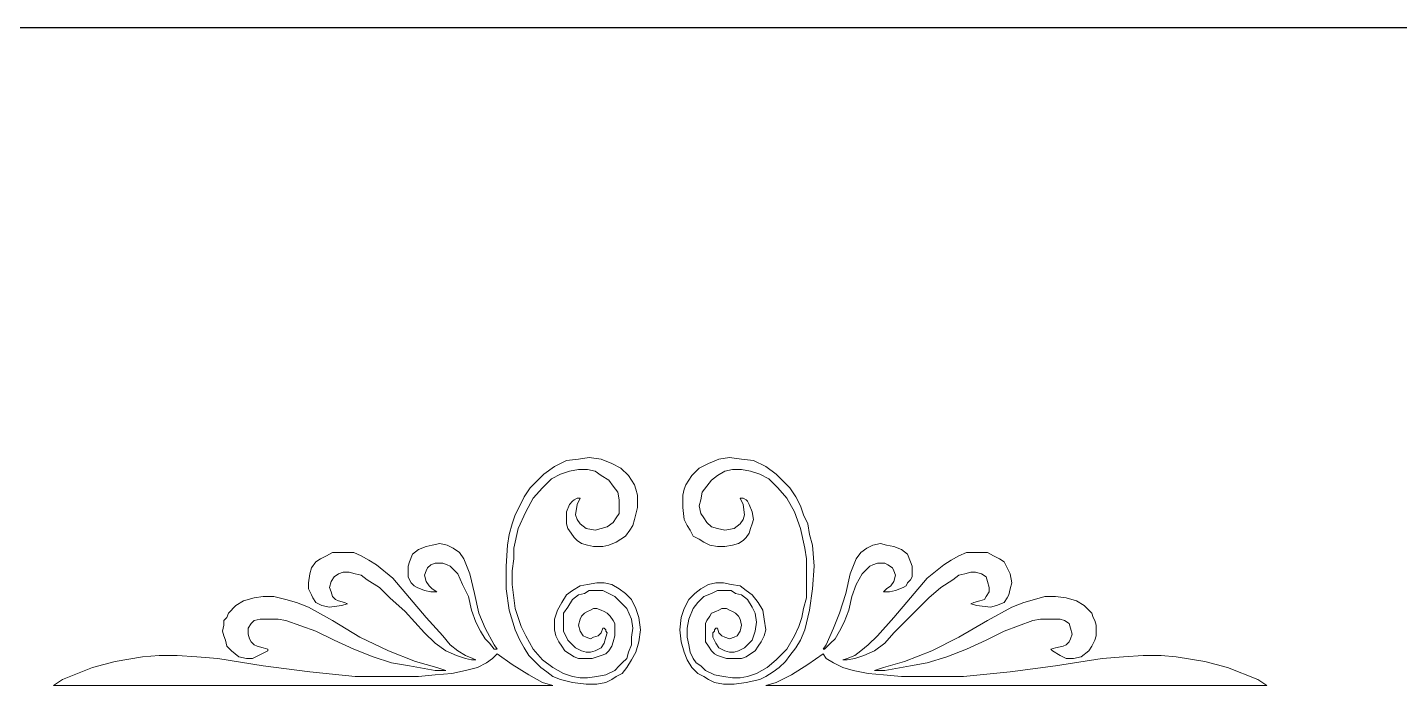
# Model space of a CAD drawing. Extents: x -66030 to 95157, y -13132 to 45879.
# Drawn here: x 5628 to 9180, y 10561 to 12264 of the extents above; entities that cross this region are included whole.
import ezdxf

# ---------------------------------------------------------------- set-up
doc = ezdxf.new("R2010")
doc.units = 0
doc.header["$LTSCALE"] = 100
doc.header["$MEASUREMENT"] = 0
doc.layers.get('0').update_dxf_attribs({"linetype": 'CONTINUOUS'})
doc.layers.add('3', color=11, linetype='CONTINUOUS')

msp = doc.modelspace()

# ---------------------------------------------------------------- linework, layer by layer
at = {"lineweight": 0}
for points in [[(7117.2, 10709.9), (7113.3, 10698.1), (7105.5, 10690.3), (7093.8, 10686.4), (7086, 10682.5), (7074.3, 10686.4), (7066.5, 10690.3), (7058.7, 10702), (7054.8, 10717.7), (7058.7, 10733.3), (7062.6, 10741.1), (7070.4, 10748.9), (7078.2, 10752.8), (7086, 10756.7), (7093.8, 10760.6), (7101.6, 10760.6), (7113.3, 10756.7), (7121.2, 10752.8), (7129, 10748.9), (7136.8, 10741.1), (7144.6, 10729.4), (7148.5, 10721.6), (7148.5, 10705.9), (7148.5, 10690.3), (7144.6, 10674.7), (7140.7, 10663), (7132.9, 10651.3), (7125.1, 10643.5), (7113.3, 10639.5), (7089.9, 10631.7), (7066.5, 10631.7), (7054.8, 10631.7), (7043, 10635.6), (7031.3, 10643.5), (7019.6, 10651.3), (7011.8, 10663), (7004, 10674.7), (6996.2, 10690.3), (6992.3, 10705.9), (6992.3, 10733.3), (7000.1, 10756.7), (7011.8, 10776.3), (7023.5, 10795.8), (7039.1, 10807.5), (7058.7, 10819.2), (7078.2, 10823.1), (7101.6, 10827), (7121.2, 10827), (7140.7, 10823.1), (7160.2, 10811.4), (7175.8, 10799.7), (7191.5, 10784.1), (7203.2, 10760.6), (7211, 10737.2), (7214.9, 10705.9), (7211, 10674.7), (7203.2, 10647.4), (7191.5, 10627.8), (7179.7, 10608.3), (7168, 10592.7), (7152.4, 10584.9), (7140.7, 10577.1), (7125.1, 10569.2), (7101.6, 10565.3), (7074.3, 10565.3), (7039.1, 10569.2), (7007.9, 10577.1), (6988.3, 10584.9), (6972.7, 10596.6), (6957.1, 10608.3), (6941.5, 10623.9), (6925.9, 10639.5), (6914.1, 10659.1), (6902.4, 10678.6), (6890.7, 10705.9), (6875.1, 10756.7), (6867.3, 10811.4), (6867.3, 10870), (6871.2, 10924.7), (6875.1, 10952), (6882.9, 10979.4), (6890.7, 11002.8), (6902.4, 11026.2), (6914.1, 11049.7), (6929.8, 11073.1), (6945.4, 11088.7), (6964.9, 11108.3), (6992.3, 11127.8), (7023.5, 11143.4), (7054.8, 11147.3), (7082.1, 11151.2), (7113.3, 11147.3), (7140.7, 11135.6), (7164.1, 11123.9), (7183.6, 11104.4), (7191.5, 11092.6), (7199.3, 11080.9), (7203.2, 11069.2), (7207.1, 11053.6), (7207.1, 11022.3), (7199.3, 10991.1), (7195.4, 10975.5), (7187.6, 10963.7), (7175.8, 10948.1), (7164.1, 10940.3), (7152.4, 10932.5), (7132.9, 10924.7), (7117.2, 10920.8), (7093.8, 10920.8), (7078.2, 10924.7), (7062.6, 10928.6), (7050.8, 10936.4), (7043, 10944.2), (7035.2, 10955.9), (7027.4, 10967.6), (7023.5, 10979.4), (7023.5, 10991.1), (7023.5, 11010.6), (7031.3, 11030.1), (7039.1, 11038), (7043, 11041.9), (7050.8, 11045.8), (7058.7, 11045.8), (7050.8, 11030.1), (7046.9, 11002.8), (7050.8, 10991.1), (7058.7, 10979.4), (7074.3, 10967.6), (7097.7, 10963.7), (7113.3, 10967.6), (7129, 10971.6), (7144.6, 10983.3), (7152.4, 10995), (7160.2, 11006.7), (7160.2, 11026.2), (7160.2, 11041.9), (7156.3, 11061.4), (7144.6, 11077), (7132.9, 11092.6), (7113.3, 11104.4), (7097.7, 11116.1), (7078.2, 11120), (7054.8, 11120), (7031.3, 11116.1), (7007.9, 11108.3), (6984.4, 11096.5), (6961, 11073.1), (6937.6, 11045.8), (6918, 11010.6), (6898.5, 10967.6), (6886.8, 10916.9), (6886.8, 10889.5), (6882.9, 10858.3), (6882.9, 10823.1), (6886.8, 10788), (6890.7, 10760.6), (6898.5, 10737.2), (6906.3, 10713.8), (6918, 10690.3), (6937.6, 10655.2), (6961, 10627.8), (6988.3, 10608.3), (7015.7, 10592.7), (7039.1, 10584.9), (7058.7, 10581), (7078.2, 10581), (7101.6, 10584.9), (7125.1, 10588.8), (7148.5, 10600.5), (7160.2, 10612.2), (7168, 10620), (7179.7, 10631.7), (7183.6, 10647.4), (7191.5, 10666.9), (7191.5, 10686.4), (7195.4, 10709.9), (7191.5, 10733.3), (7179.7, 10760.6), (7164.1, 10776.3), (7148.5, 10791.9), (7132.9, 10799.7), (7117.2, 10807.5), (7097.7, 10807.5), (7082.1, 10807.5), (7070.4, 10799.7), (7054.8, 10795.8), (7039.1, 10784.1), (7027.4, 10764.5), (7015.7, 10748.9), (7015.7, 10725.5), (7015.7, 10702), (7027.4, 10678.6), (7046.9, 10659.1), (7062.6, 10651.3), (7074.3, 10647.4), (7086, 10647.4), (7097.7, 10651.3), (7113.3, 10659.1), (7121.2, 10670.8), (7125.1, 10686.4), (7129, 10698.1), (7125.1, 10702), (7125.1, 10705.9), (7121.2, 10709.9), (7117.2, 10709.9)], [(7414.1, 10709.9), (7418, 10698.1), (7425.8, 10690.3), (7433.6, 10686.4), (7445.3, 10682.5), (7457.1, 10686.4), (7464.9, 10690.3), (7472.7, 10702), (7476.6, 10717.7), (7472.7, 10733.3), (7468.8, 10741.1), (7461, 10748.9), (7453.2, 10752.8), (7445.3, 10756.7), (7437.5, 10760.6), (7425.8, 10760.6), (7418, 10756.7), (7410.2, 10752.8), (7398.5, 10748.9), (7394.6, 10741.1), (7386.8, 10729.4), (7382.9, 10721.6), (7382.9, 10705.9), (7382.9, 10690.3), (7382.9, 10674.7), (7390.7, 10663), (7398.5, 10651.3), (7406.3, 10643.5), (7414.1, 10639.5), (7437.5, 10631.7), (7464.9, 10631.7), (7476.6, 10631.7), (7488.3, 10635.6), (7500, 10643.5), (7511.7, 10651.3), (7519.6, 10663), (7527.4, 10674.7), (7535.2, 10690.3), (7539.1, 10705.9), (7535.2, 10733.3), (7531.3, 10756.7), (7519.6, 10776.3), (7503.9, 10795.8), (7488.3, 10807.5), (7472.7, 10819.2), (7449.3, 10823.1), (7429.7, 10827), (7410.2, 10827), (7390.7, 10823.1), (7371.1, 10811.4), (7355.5, 10799.7), (7339.9, 10784.1), (7328.2, 10760.6), (7320.4, 10737.2), (7316.5, 10705.9), (7320.4, 10674.7), (7328.2, 10647.4), (7336, 10627.8), (7347.7, 10608.3), (7363.3, 10592.7), (7378.9, 10584.9), (7390.7, 10577.1), (7406.3, 10569.2), (7429.7, 10565.3), (7457.1, 10565.3), (7488.3, 10569.2), (7523.5, 10577.1), (7539.1, 10584.9), (7558.6, 10596.6), (7574.2, 10608.3), (7589.9, 10623.9), (7601.6, 10639.5), (7617.2, 10659.1), (7628.9, 10678.6), (7640.6, 10705.9), (7652.4, 10756.7), (7660.2, 10811.4), (7664.1, 10870), (7660.2, 10924.7), (7652.4, 10952), (7648.5, 10979.4), (7636.7, 11002.8), (7628.9, 11026.2), (7617.2, 11049.7), (7601.6, 11073.1), (7586, 11088.7), (7566.4, 11108.3), (7539.1, 11127.8), (7507.8, 11143.4), (7476.6, 11147.3), (7445.3, 11151.2), (7418, 11147.3), (7390.7, 11135.6), (7367.2, 11123.9), (7347.7, 11104.4), (7339.9, 11092.6), (7332.1, 11080.9), (7328.2, 11069.2), (7324.3, 11053.6), (7324.3, 11022.3), (7328.2, 10991.1), (7336, 10975.5), (7343.8, 10963.7), (7351.6, 10948.1), (7367.2, 10940.3), (7378.9, 10932.5), (7394.6, 10924.7), (7414.1, 10920.8), (7433.6, 10920.8), (7453.2, 10924.7), (7468.8, 10928.6), (7480.5, 10936.4), (7488.3, 10944.2), (7496.1, 10955.9), (7500, 10967.6), (7503.9, 10979.4), (7507.8, 10991.1), (7503.9, 11010.6), (7496.1, 11030.1), (7492.2, 11038), (7488.3, 11041.9), (7480.5, 11045.8), (7472.7, 11045.8), (7480.5, 11030.1), (7484.4, 11002.8), (7480.5, 10991.1), (7472.7, 10979.4), (7457.1, 10967.6), (7433.6, 10963.7), (7414.1, 10967.6), (7398.5, 10971.6), (7386.8, 10983.3), (7378.9, 10995), (7371.1, 11006.7), (7367.2, 11026.2), (7371.1, 11041.9), (7375, 11061.4), (7386.8, 11077), (7398.5, 11092.6), (7414.1, 11104.4), (7433.6, 11116.1), (7453.2, 11120), (7476.6, 11120), (7500, 11116.1), (7523.5, 11108.3), (7546.9, 11096.5), (7570.3, 11073.1), (7593.8, 11045.8), (7613.3, 11010.6), (7628.9, 10967.6), (7640.6, 10916.9), (7644.6, 10889.5), (7644.6, 10858.3), (7644.6, 10823.1), (7644.6, 10788), (7636.7, 10760.6), (7632.8, 10737.2), (7625, 10713.8), (7613.3, 10690.3), (7593.8, 10655.2), (7566.4, 10627.8), (7543, 10608.3), (7515.7, 10592.7), (7492.2, 10584.9), (7472.7, 10581), (7453.2, 10581), (7429.7, 10584.9), (7406.3, 10588.8), (7382.9, 10600.5), (7371.1, 10612.2), (7359.4, 10620), (7351.6, 10631.7), (7343.8, 10647.4), (7339.9, 10666.9), (7336, 10686.4), (7336, 10709.9), (7339.9, 10733.3), (7351.6, 10760.6), (7363.3, 10776.3), (7378.9, 10791.9), (7398.5, 10799.7), (7414.1, 10807.5), (7433.6, 10807.5), (7449.3, 10807.5), (7461, 10799.7), (7476.6, 10795.8), (7492.2, 10784.1), (7503.9, 10764.5), (7511.7, 10748.9), (7515.7, 10725.5), (7511.7, 10702), (7503.9, 10678.6), (7484.4, 10659.1), (7468.8, 10651.3), (7457.1, 10647.4), (7445.3, 10647.4), (7433.6, 10651.3), (7418, 10659.1), (7410.2, 10670.8), (7402.4, 10686.4), (7402.4, 10698.1), (7406.3, 10702), (7406.3, 10705.9), (7410.2, 10709.9), (7414.1, 10709.9)], [(6457.1, 10772.4), (6441.5, 10768.4), (6410.3, 10764.5), (6390.7, 10768.4), (6375.1, 10776.3), (6367.3, 10788), (6363.4, 10795.8), (6355.6, 10811.4), (6355.6, 10827), (6359.5, 10850.5), (6363.4, 10866.1), (6375.1, 10881.7), (6386.8, 10889.5), (6402.5, 10897.3), (6418.1, 10905.2), (6433.7, 10905.2), (6453.2, 10905.2), (6472.8, 10905.2), (6492.3, 10897.3), (6511.8, 10885.6), (6531.4, 10873.9), (6574.3, 10838.8), (6617.3, 10788), (6660.2, 10737.2), (6703.2, 10690.3), (6722.7, 10666.9), (6742.3, 10651.3), (6761.8, 10639.5), (6781.3, 10631.7), (6789.1, 10627.8), (6789.1, 10627.8), (6777.4, 10627.8), (6761.8, 10631.7), (6738.4, 10639.5), (6711, 10651.3), (6683.7, 10670.8), (6656.3, 10698.1), (6605.6, 10752.8), (6566.5, 10788), (6539.2, 10815.3), (6507.9, 10834.8), (6492.3, 10846.6), (6476.7, 10850.5), (6461, 10854.4), (6445.4, 10854.4), (6433.7, 10850.5), (6422, 10842.7), (6414.2, 10830.9), (6410.3, 10815.3), (6414.2, 10803.6), (6418.1, 10791.9), (6425.9, 10784.1), (6433.7, 10780.2), (6449.3, 10776.3), (6457.1, 10772.4)], [(6687.6, 10803.6), (6683.7, 10803.6), (6672, 10803.6), (6656.3, 10807.5), (6636.8, 10815.3), (6629, 10819.2), (6621.2, 10827), (6617.3, 10834.8), (6613.4, 10842.7), (6613.4, 10854.4), (6613.4, 10870), (6617.3, 10881.7), (6625.1, 10901.2), (6640.7, 10913), (6660.2, 10920.8), (6675.9, 10924.7), (6695.4, 10928.6), (6714.9, 10924.7), (6730.6, 10916.9), (6746.2, 10905.2), (6757.9, 10889.5), (6773.5, 10850.5), (6785.2, 10799.7), (6797, 10748.9), (6812.6, 10709.9), (6836, 10666.9), (6843.8, 10655.2), (6836, 10655.2), (6824.3, 10670.8), (6812.6, 10682.5), (6800.9, 10702), (6789.1, 10725.5), (6777.4, 10756.7), (6769.6, 10791.9), (6754, 10823.1), (6742.3, 10850.5), (6722.7, 10870), (6714.9, 10873.9), (6703.2, 10877.8), (6691.5, 10877.8), (6683.7, 10877.8), (6672, 10873.9), (6664.2, 10866.1), (6660.2, 10858.3), (6656.3, 10846.6), (6660.2, 10830.9), (6668.1, 10819.2), (6675.9, 10811.4), (6687.6, 10803.6)], [(7843.8, 10803.6), (7847.7, 10803.6), (7859.4, 10803.6), (7875, 10807.5), (7894.5, 10815.3), (7902.3, 10819.2), (7906.3, 10827), (7914.1, 10834.8), (7918, 10842.7), (7918, 10854.4), (7918, 10870), (7914.1, 10881.7), (7906.3, 10901.2), (7890.6, 10913), (7871.1, 10920.8), (7851.6, 10924.7), (7835.9, 10928.6), (7816.4, 10924.7), (7800.8, 10916.9), (7785.2, 10905.2), (7773.4, 10889.5), (7757.8, 10850.5), (7746.1, 10799.7), (7730.5, 10748.9), (7714.9, 10709.9), (7695.3, 10666.9), (7687.5, 10655.2), (7691.4, 10655.2), (7707, 10670.8), (7718.8, 10682.5), (7730.5, 10702), (7742.2, 10725.5), (7753.9, 10756.7), (7761.7, 10791.9), (7773.4, 10823.1), (7789.1, 10850.5), (7808.6, 10870), (7816.4, 10873.9), (7828.1, 10877.8), (7835.9, 10877.8), (7847.7, 10877.8), (7855.5, 10873.9), (7867.2, 10866.1), (7871.1, 10858.3), (7875, 10846.6), (7871.1, 10830.9), (7863.3, 10819.2), (7851.6, 10811.4), (7843.8, 10803.6)], [(8070.3, 10772.4), (8085.9, 10768.4), (8121.1, 10764.5), (8136.7, 10768.4), (8156.2, 10776.3), (8164, 10788), (8168, 10795.8), (8171.9, 10811.4), (8175.8, 10827), (8171.9, 10850.5), (8164, 10866.1), (8156.2, 10881.7), (8144.5, 10889.5), (8128.9, 10897.3), (8113.3, 10905.2), (8093.7, 10905.2), (8078.1, 10905.2), (8058.6, 10905.2), (8039.1, 10897.3), (8019.5, 10885.6), (8000, 10873.9), (7957, 10838.8), (7914.1, 10788), (7871.1, 10737.2), (7828.1, 10690.3), (7804.7, 10666.9), (7785.2, 10651.3), (7769.5, 10639.5), (7750, 10631.7), (7738.3, 10627.8), (7742.2, 10627.8), (7750, 10627.8), (7769.5, 10631.7), (7793, 10639.5), (7820.3, 10651.3), (7847.7, 10670.8), (7871.1, 10698.1), (7925.8, 10752.8), (7960.9, 10788), (7992.2, 10815.3), (8023.4, 10834.8), (8039.1, 10846.6), (8054.7, 10850.5), (8070.3, 10854.4), (8082, 10854.4), (8097.6, 10850.5), (8109.4, 10842.7), (8113.3, 10830.9), (8117.2, 10815.3), (8117.2, 10803.6), (8109.4, 10791.9), (8105.5, 10784.1), (8093.7, 10780.2), (8078.1, 10776.3), (8070.3, 10772.4)], [(6711, 10600.5), (6683.7, 10600.5), (6617.3, 10612.2), (6570.4, 10620), (6523.5, 10635.6), (6472.8, 10655.2), (6422, 10678.6), (6375.1, 10702), (6297, 10729.4), (6277.5, 10733.3), (6261.8, 10733.3), (6242.3, 10733.3), (6230.6, 10733.3), (6215, 10729.4), (6207.2, 10721.6), (6199.3, 10709.9), (6199.3, 10694.2), (6203.2, 10682.5), (6207.2, 10674.7), (6215, 10666.9), (6222.8, 10663), (6238.4, 10659.1), (6250.1, 10655.2), (6250.1, 10651.3), (6226.7, 10639.5), (6211.1, 10631.7), (6195.4, 10631.7), (6175.9, 10635.6), (6156.4, 10651.3), (6144.7, 10663), (6140.8, 10678.6), (6136.8, 10690.3), (6132.9, 10702), (6136.8, 10717.7), (6136.8, 10729.4), (6144.7, 10737.2), (6148.6, 10748.9), (6168.1, 10768.4), (6187.6, 10780.2), (6215, 10788), (6238.4, 10791.9), (6265.7, 10791.9), (6297, 10784.1), (6324.3, 10776.3), (6355.6, 10764.5), (6418.1, 10729.4), (6488.4, 10686.4), (6562.6, 10651.3), (6632.9, 10623.9), (6687.6, 10608.3), (6711, 10600.5)], [(7820.3, 10600.5), (7847.7, 10600.5), (7914.1, 10612.2), (7957, 10620), (8007.8, 10635.6), (8058.6, 10655.2), (8109.4, 10678.6), (8156.2, 10702), (8230.4, 10729.4), (8250, 10733.3), (8269.5, 10733.3), (8285.1, 10733.3), (8300.8, 10733.3), (8312.5, 10729.4), (8324.2, 10721.6), (8328.1, 10709.9), (8332, 10694.2), (8328.1, 10682.5), (8324.2, 10674.7), (8316.4, 10666.9), (8308.6, 10663), (8289, 10659.1), (8277.3, 10655.2), (8281.2, 10651.3), (8300.8, 10639.5), (8316.4, 10631.7), (8335.9, 10631.7), (8355.4, 10635.6), (8375, 10651.3), (8382.8, 10663), (8390.6, 10678.6), (8394.5, 10690.3), (8394.5, 10702), (8394.5, 10717.7), (8390.6, 10729.4), (8386.7, 10737.2), (8382.8, 10748.9), (8363.2, 10768.4), (8343.7, 10780.2), (8316.4, 10788), (8289, 10791.9), (8261.7, 10791.9), (8234.4, 10784.1), (8207, 10776.3), (8175.8, 10764.5), (8113.3, 10729.4), (8039.1, 10686.4), (7968.7, 10651.3), (7898.4, 10623.9), (7843.8, 10608.3), (7820.3, 10600.5)], [(6988.3, 10561.4), (5695.5, 10561.4), (5718.9, 10577.1), (5797, 10608.3), (5855.6, 10623.9), (5925.9, 10635.6), (5968.9, 10639.5), (6015.8, 10639.5), (6066.5, 10635.6), (6121.2, 10631.7), (6238.4, 10612.2), (6359.5, 10596.6), (6476.7, 10584.9), (6589.9, 10584.9), (6640.7, 10584.9), (6683.7, 10588.8), (6726.6, 10592.7), (6761.8, 10600.5), (6793.1, 10608.3), (6816.5, 10620), (6832.1, 10631.7), (6843.8, 10643.5), (6882.9, 10616.1), (6925.9, 10588.8), (6961, 10569.2), (6988.3, 10561.4)], [(7539.1, 10561.4), (8835.9, 10561.4), (8812.4, 10577.1), (8734.3, 10608.3), (8675.7, 10623.9), (8601.5, 10635.6), (8562.5, 10639.5), (8515.6, 10639.5), (8464.8, 10635.6), (8410.1, 10631.7), (8289, 10612.2), (8171.9, 10596.6), (8050.8, 10584.9), (7941.4, 10584.9), (7890.6, 10584.9), (7843.8, 10588.8), (7804.7, 10592.7), (7765.6, 10600.5), (7738.3, 10608.3), (7714.9, 10620), (7695.3, 10631.7), (7687.5, 10643.5), (7648.5, 10616.1), (7605.5, 10588.8), (7566.4, 10569.2), (7539.1, 10561.4)]]:
    msp.add_lwpolyline(points, close=True, dxfattribs=at)
at = {"layer": '3', "color": 2}
msp.add_line((-66030.3, 12263.7), (95136.1, 12263.7), dxfattribs=at)

doc.saveas('drawing.dxf')
